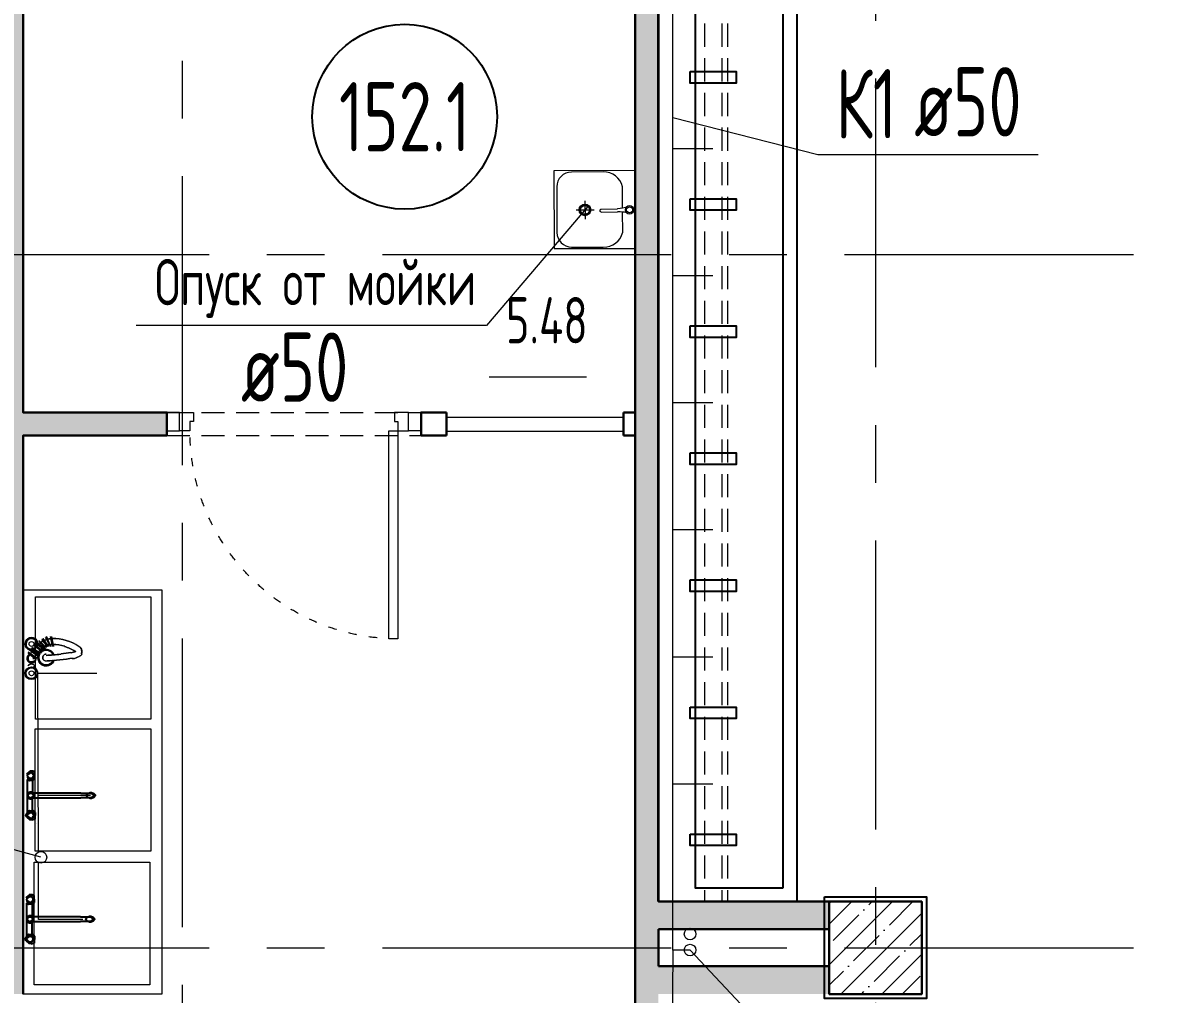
# Model space of a CAD drawing. Header units: millimetres. Extents: x -8689834 to 9419935, y -117443 to 166298.
# Drawn here: x -203923 to -198951, y 112401 to 116603 of the extents above; entities that cross this region are included whole.
import ezdxf
from ezdxf import colors
from ezdxf.entities.mleader import LeaderData, LeaderLine
from ezdxf.enums import TextEntityAlignment as Align
from ezdxf.math import Vec2, Vec3

# ---------------------------------------------------------------- set-up
doc = ezdxf.new("R2010")
doc.units = ezdxf.units.MM
doc.header["$MEASUREMENT"] = 0
for name, pattern in [('ACAD_ISO03W100', [30, 12, -18]), ('ADSK_Штриховая_ш2 п1', [3, 2, -1]), ('CENTER', [2, 1.25, -0.25, 0.25, -0.25])]:
    doc.linetypes.add(name, pattern=pattern)
doc.layers.get('0').update_dxf_attribs({"color": 250, "lineweight": 9})
for name, color, linetype, lineweight in [('АР_Двери', 175, 'Continuous', 18), ('АР_Колонны', 250, 'Continuous', 30), ('АР_Колонны Штрих', 250, 'Continuous', 5), ('АР_Маркер экспликации', 239, 'Continuous', 13), ('АР_Номер помещения', 1, 'Continuous', 25), ('АР_Оси', 195, 'Continuous', 9), ('АР_Отметки', 250, 'Continuous', 15), ('АР_Перегородки газоблок', 165, 'Continuous', 30), ('АР_Перегородки газоблок_Штрих', 165, 'Continuous', 5), ('АР_Помещения_площадь', 19, 'Continuous', 9), ('АР_тонкая линия', 250, 'Continuous', 0), ('ВК_канализация', 32, 'Continuous', 15), ('Оборудование пищеблок', 250, 'Continuous', 5), ('ТХ_пищеблок', 30, 'Continuous', 20)]:
    doc.layers.add(name, color=color, linetype=linetype, lineweight=lineweight)
doc.layers.add('АР_Кровля дорожки', color=245, linetype='Continuous')
doc.layers.add('ТХ_сантехника', color=253, linetype='Continuous')
doc.styles.add('ISOCPEUR', font='isocpeur.ttf', dxfattribs={"width": 0.7})
doc.styles.get("Standard").update_dxf_attribs({"font": 'isocpeur.ttf', "width": 0.7})

# ---------------------------------------------------------------- blocks, each defined once
blk = doc.blocks.new('*U270')
at = {"layer": 'АР_Номер помещения', "color": 7}
blk.add_circle((-3462.7, -1967.1), 400, dxfattribs=at)
at = {"layer": 'АР_Помещения_площадь', "color": 7}
blk.add_line((-2675.5, -3094.3), (-3097.8, -3094.3), dxfattribs=at)
at = {"color": 7, "style": 'ISOCPEUR', "width": 0.7, "flags": 1}
blk.add_attdef('КАТЕГОРИЯ', (-499.2, -2092.2), '', height=250, dxfattribs=at)
at = {"layer": 'АР_Номер помещения', "color": 7, "style": 'ISOCPEUR', "width": 0.7}
blk.add_attdef('НОМЕР_ПОМЕЩЕНИЯ', text='', height=300, dxfattribs=at).set_placement((-3462.7, -1967.1), align=Align.MIDDLE_CENTER)
at = {"layer": 'АР_Помещения_площадь', "color": 7, "lineweight": 30, "width": 0.7, "flags": 104}
blk.add_attdef('ИМЯ_ПОМЕЩЕНИЯ', text='', height=100, dxfattribs=at).set_placement((157.6, 1217.1), align=Align.MIDDLE_CENTER)
at = {"layer": 'АР_Помещения_площадь', "color": 7, "style": 'ISOCPEUR', "width": 0.7}
blk.add_attdef('ПЛОЩАДЬ_ПОМЕЩЕНИЯ', text='', height=200, dxfattribs=at).set_placement((-2670.6, -2847.8), align=Align.MIDDLE_RIGHT)
blk = doc.blocks.new('раковина столовая 2')
for points in [[(970111.9, -22806.1), (970111.9, -17235.9), (969511.9, -17235.9), (969511.9, -22806.1)], [(969571.9, -22746.1), (969571.9, -17314), (969951.9, -17314), (969951.9, -22746.1)], [(969974.7, -17564), (969774.7, -17564), (969774.7, -17614), (969974.7, -17614)], [(969974.7, -18114), (969774.7, -18114), (969774.7, -18164), (969974.7, -18164)], [(969974.7, -18664), (969774.7, -18664), (969774.7, -18714), (969974.7, -18714)], [(969974.7, -19214), (969774.7, -19214), (969774.7, -19264), (969974.7, -19264)], [(969974.7, -19764), (969774.7, -19764), (969774.7, -19814), (969974.7, -19814)], [(969974.7, -20314), (969774.7, -20314), (969774.7, -20364), (969974.7, -20364)], [(969974.7, -20864), (969774.7, -20864), (969774.7, -20914), (969974.7, -20914)], [(969974.7, -21414), (969774.7, -21414), (969774.7, -21464), (969974.7, -21464)], [(969974.7, -21964), (969774.7, -21964), (969774.7, -22014), (969974.7, -22014)], [(969974.7, -22514), (969774.7, -22514), (969774.7, -22564), (969974.7, -22564)]]:
    blk.add_lwpolyline(points, close=True)
blk = doc.blocks.new('*U395')
for points in [[(0, 0), (0, -80), (55, -80), (55, 0), (0, 0)], [(55, -80), (55, 0), (115, 0), (115, -40), (100, -40), (100, -80), (55, -80)], [(1045, -80), (1045, 0), (985, 0), (985, -40), (1000, -40), (1000, -80), (1045, -80)], [(1100, 0), (1100, -80), (1045, -80), (1045, 0), (1100, 0)]]:
    blk.add_lwpolyline(points)
blk.add_lwpolyline([(100, -80), (100, -980), (140, -980), (140, -80)], close=True)
at = {"linetype": 'ACAD_ISO03W100', "ltscale": 3}
blk.add_arc((100, -80), 900, 270, 0, dxfattribs=at)
blk = doc.blocks.new('A$C8adc73d5')
at = {"layer": 'Оборудование пищеблок', "color": 217, "true_color": 0x93278f}
for points in [[(1750, 0), (0, 0), (0, 600), (1750, 600)], [(570.1, 51.5), (40.1, 51.5), (40.1, 551.5), (570.1, 551.5)], [(1148.2, 46.9), (618.2, 46.9), (618.2, 546.9), (1148.2, 546.9)], [(1719.4, 46.3), (1189.4, 46.3), (1189.4, 546.3), (1719.4, 546.3)]]:
    blk.add_lwpolyline(points, close=True, dxfattribs=at)
blk = doc.blocks.new('_DotSmall')
at = {"color": 0, "linetype": 'ByBlock', "const_width": 0.5}
blk.add_lwpolyline([(-0.0625, 0, 1), (0.0625, 0, 1)], format="xyb", close=True, dxfattribs=at)
blk = doc.blocks.new('Подложка')
at = {"layer": 'АР_Колонны Штрих', "ltscale": 100}
h = blk.add_hatch(dxfattribs=at)
h.set_pattern_fill('ANSI35', scale=500)
h.set_pattern_definition([(45, (-1157486.01, 152672.16), (-88.388348, 88.388348), []), (45, (-1157397.63, 152672.16), (-88.388348, 88.388348), [156.25, -31.25, 0, -31.25])])
h.paths.add_polyline_path([(-200033.92, 112800.68), (-200433.92, 112800.68), (-200433.92, 112400.68), (-200033.92, 112400.68)])
at = {"layer": 'АР_Перегородки газоблок_Штрих', "ltscale": 100}
h = blk.add_hatch(dxfattribs=at)
h.set_pattern_fill('AR-CONC', scale=30)
h.set_pattern_definition([(50, (0, 0), (215.17805, -18.82564), [22.5, -247.5]), (355, (0, 0), (-41.6254, 225.65764), [18, -198]), (100.45144, (17.93, -1.57), (173.55265, 206.832), [19.12206, -210.34263]), (46.1842, (0, 60), (320.1724, -49.65578), [33.75, -371.25]), (96.63564, (26.68, 55.86), (280.3986, 292.2356), [28.6831, -315.51413]), (351.18416, (0, 60), (280.3986, 292.2356), [27, -297]), (21, (30, 45), (179.07212, -120.78567), [22.5, -247.5]), (326, (30, 45), (72.9946, 217.54501), [18, -198]), (71.45144, (44.92, 34.93), (252.06671, 96.75935), [19.12206, -210.34263]), (37.5, (0, 0), (3.647957, 99.868156), [0, -195.6, 0, -201, 0, -198.75]), (7.5, (0, 0), (78.92086, 118.323514), [0, -114.6, 0, -191.1, 0, -75.75]), (327.5, (-66.9, 0), (160.14673, -6.766462), [0, -75, 0, -234, 0, -310.5]), (317.5, (-96.9, 0), (174.95585, 30.031495), [0, -97.5, 0, -155.4, 0, -220.5])])
h.paths.add_polyline_path([(-201173.79, 118370.89), (-201173.6, 118400.65), (-200433.92, 118400.68), (-200433.92, 118520.68), (-201273.39, 118520.65), (-201273.39, 115964.62), (-201273.32, 115964.62), (-201273.39, 115627.62), (-201273.39, 115600.68), (-201173.79, 115600.68)])
h.paths.add_polyline_path([(-201173.79, 115600.68), (-201273.39, 115600.11), (-201273.39, 115007.17), (-201273.39, 112600.68), (-201173.39, 112600.68), (-201173.39, 112680.68), (-200433.92, 112680.68), (-200433.92, 112800.68), (-200573.79, 112800.68), (-200573.79, 112800.68), (-201173.79, 112800.68)])
h.paths.add_polyline_path([(-200433.92, 112520.65), (-201173.39, 112520.65), (-201173.39, 112600.68), (-201273.39, 112600.68), (-201273.39, 110702.54), (-201173.39, 110702.54), (-201173.39, 112400.65), (-200433.92, 112400.65), (-200433.92, 112400.65)])
h = blk.add_hatch(dxfattribs=at)
h.set_pattern_fill('AR-CONC', scale=30)
h.set_pattern_definition([(50, (0.09, 1576.72), (215.17805, -18.82564), [22.5, -247.5]), (355, (0.09, 1576.72), (-41.6254, 225.65764), [18, -198]), (100.45144, (18.02, 1575.15), (173.55265, 206.832), [19.12206, -210.34263]), (46.1842, (0.09, 1636.72), (320.1724, -49.65578), [33.75, -371.25]), (96.63564, (26.77, 1632.6), (280.3986, 292.2356), [28.6831, -315.51413]), (351.18416, (0.09, 1636.72), (280.3986, 292.2356), [27, -297]), (21, (30.1, 1621.72), (179.07212, -120.78567), [22.5, -247.5]), (326, (30.1, 1621.72), (72.9946, 217.54501), [18, -198]), (71.45144, (45.02, 1611.66), (252.06671, 96.75935), [19.12206, -210.34263]), (37.5, (0.09, 1576.72), (3.647957, 99.868156), [0, -195.6, 0, -201, 0, -198.75]), (7.5, (0.09, 1576.72), (78.92086, 118.323514), [0, -114.6, 0, -191.1, 0, -75.75]), (327.5, (-66.81, 1576.72), (160.14673, -6.766462), [0, -75, 0, -234, 0, -310.5]), (317.5, (-96.8, 1576.72), (174.95585, 30.031495), [0, -97.5, 0, -155.4, 0, -220.5])])
h.paths.add_polyline_path([(-201293.3, 117094.41), (-201947.84, 117094.33), (-201947.83, 116994.26), (-201293.3, 116994.37)])
h.paths.add_polyline_path([(-203077.84, 117094.3), (-204022.73, 117094.26), (-204022.73, 114793.78), (-205930.85, 114793.78), (-205930.85, 114693.78), (-204022.73, 114693.78), (-204022.73, 112500.39), (-206033.9, 112500.68), (-206033.92, 112400.68), (-203922.64, 112400.38), (-203922.73, 114817.84), (-203300.28, 114817.84), (-203300.28, 114917.85), (-203922.64, 114917.84), (-203922.64, 116994.26), (-203077.83, 116994.3)])
at = {"color": 7, "ltscale": 100}
blk.add_lwpolyline([(-200453.92, 112820.68), (-200013.92, 112820.68), (-200013.92, 112380.68), (-200453.92, 112380.68)], close=True, dxfattribs=at)
at = {"layer": 'АР_Колонны', "color": 7, "ltscale": 100}
blk.add_lwpolyline([(-200433.92, 112800.68), (-200033.92, 112800.68), (-200033.92, 112400.68), (-200433.92, 112400.68)], close=True, dxfattribs=at)
at = {"layer": 'АР_Оси', "color": 7, "linetype": 'CENTER', "ltscale": 1000}
for p, q in [((-203233.82, 135939.87), (-203233.82, 80207.53)), ((-200233.92, 134363.15), (-200233.92, 78630.8)), ((-224367.61, 115600.68), (-141189.21, 115600.68)), ((-224367.61, 112600.68), (-141189.21, 112600.68))]:
    blk.add_line(p, q, dxfattribs=at)
at = {"layer": 'АР_Перегородки газоблок', "color": 7, "lineweight": 13, "ltscale": 100}
for p, q in [((-202091.9, 114897.83, 0), (-201321.9, 114897.83, 0)), ((-201324.19, 114835.31, 0), (-202091.9, 114835.31, 0))]:
    blk.add_line(p, q, dxfattribs=at)
at = {"layer": 'АР_Перегородки газоблок', "color": 7, "ltscale": 100}
for points in [[(-201273.39, 115007.17), (-201273.39, 118520.65), (-200433.92, 118520.68)], [(-201173.6, 112800.68), (-201173.6, 118400.65)], [(-201273.39, 109734.71), (-201273.39, 115007.17)], [(-201173.39, 112800.68), (-200433.92, 112800.68)], [(-200433.92, 112680.68), (-201173.39, 112680.68)], [(-201173.39, 112680.68), (-201173.39, 112520.65)], [(-201173.39, 112520.65), (-200433.92, 112520.65)]]:
    blk.add_lwpolyline(points, dxfattribs=at)
at = {"layer": 'АР_Перегородки газоблок', "color": 7, "ltscale": 100, "elevation": 0}
for points in [[(-203922.73, 116994.26), (-203922.73, 114917.84), (-203300.28, 114917.84), (-203300.28, 114817.84)], [(-202090.8, 114917.85), (-202200.28, 114917.85), (-202200.28, 114817.84)], [(-202090.8, 114917.84), (-202090.8, 114817.84)], [(-201324.19, 114917.85), (-201273.39, 114917.85)], [(-201324.19, 114917.84), (-201324.19, 114817.84)], [(-203922.73, 112400.38), (-203922.73, 114817.84), (-203300.28, 114817.84)], [(-202200.28, 114817.85), (-202090.8, 114817.85)], [(-201324.19, 114817.85), (-201273.39, 114817.85)]]:
    blk.add_lwpolyline(points, dxfattribs=at)
at = {"layer": 'АР_тонкая линия', "color": 7, "linetype": 'ADSK_Штриховая_ш2 п1', "ltscale": 50}
for p, q in [((-203300.36, 114917.84, 0), (-202170.33, 114917.6, 0)), ((-203300.28, 114817.84, 0), (-202170.27, 114817.36, 0))]:
    blk.add_line(p, q, dxfattribs=at)
for points in [[(-200974.39, 118400.66), (-200974.22, 112800.68)], [(-200899.39, 118400.66), (-200899.22, 112800.68)], [(-200874.39, 118400.66), (-200874.22, 112800.68)]]:
    blk.add_lwpolyline(points, dxfattribs=at)
at = {"layer": 'ТХ_пищеблок', "color": 7}
for p, q in [((-201273.32, 115964.62), (-201625.32, 115964.04)), ((-201625.32, 115964.04), (-201624.73, 115627.04)), ((-201412.31, 115958.41), (-201549.31, 115958.17)), ((-201272.73, 115627.62), (-201273.32, 115964.62)), ((-201613.2, 115894.06), (-201612.85, 115697.06)), ((-201328.04, 115801.93), (-201328.2, 115894.52)), ((-201491.17, 115832.94), (-201490.96, 115754.63)), ((-201420.99, 115797.59), (-201351.61, 115799.1)), ((-201351.67, 115799.09), (-201351.61, 115799.1)), ((-201351.61, 115799.1), (-201350.62, 115799.23)), ((-201351.61, 115799.1), (-201350.62, 115799.23)), ((-201339.26, 115800.45), (-201350.61, 115799.23)), ((-201328.94, 115801.77), (-201339.26, 115800.45)), ((-201321.07, 115803.13), (-201329.02, 115801.76)), ((-201315.2, 115804.6), (-201321.07, 115803.13)), ((-201312.04, 115806.1), (-201315.35, 115804.56)), ((-201312.04, 115806.1), (-201315.35, 115804.56)), ((-201529.89, 115794.14), (-201451.58, 115794.36)), ((-201425.84, 115790.7), (-201425.8, 115791.56)), ((-201425.75, 115789.85), (-201425.84, 115790.7)), ((-201425.8, 115791.56), (-201425.63, 115792.39)), ((-201425.52, 115789.04), (-201425.75, 115789.85)), ((-201425.63, 115792.39), (-201425.33, 115793.17)), ((-201425.6, 115790.71), (-201425.54, 115791.82)), ((-201425.6, 115790.71), (-201425.54, 115791.82)), ((-201425.48, 115789.61), (-201425.6, 115790.71)), ((-201425.48, 115789.61), (-201425.6, 115790.71)), ((-201425.54, 115791.82), (-201425.32, 115792.9)), ((-201425.54, 115791.82), (-201425.32, 115792.9)), ((-201425.18, 115788.27), (-201425.52, 115789.04)), ((-201425.19, 115788.55), (-201425.48, 115789.61)), ((-201425.19, 115788.55), (-201425.48, 115789.61)), ((-201425.33, 115793.17), (-201425.01, 115793.72)), ((-201425.29, 115793.28), (-201424.89, 115794.32)), ((-201425.29, 115793.28), (-201424.89, 115794.32)), ((-201424.83, 115787.74), (-201425.18, 115788.27)), ((-201424.7, 115787.91), (-201425.16, 115788.93)), ((-201424.7, 115787.91), (-201425.16, 115788.93)), ((-201424.89, 115794.32), (-201424.35, 115795.26)), ((-201424.89, 115794.32), (-201424.35, 115795.26)), ((-201424.1, 115787.01), (-201424.7, 115787.91)), ((-201424.1, 115787.01), (-201424.7, 115787.91)), ((-201424.35, 115795.26), (-201423.67, 115796.07)), ((-201424.35, 115795.26), (-201423.67, 115796.07)), ((-201423.37, 115786.24), (-201424.1, 115787.01)), ((-201423.37, 115786.24), (-201424.1, 115787.01)), ((-201423.67, 115796.07), (-201422.84, 115796.77)), ((-201422.5, 115785.59), (-201423.37, 115786.24)), ((-201422.84, 115796.77), (-201421.95, 115797.27)), ((-201422.84, 115796.77), (-201421.95, 115797.27)), ((-201421.58, 115785.15), (-201422.5, 115785.6)), ((-201421.95, 115797.27), (-201420.99, 115797.59)), ((-201421.95, 115797.27), (-201420.99, 115797.59)), ((-201420.61, 115784.89), (-201421.58, 115785.15)), ((-201420.61, 115784.89), (-201421.58, 115785.15)), ((-201420.61, 115784.89), (-201350.22, 115786.3)), ((-201420.61, 115784.89), (-201350.22, 115786.3)), ((-201338.81, 115785.77), (-201350.22, 115786.3)), ((-201327.82, 115784.8), (-201338.81, 115785.77)), ((-201327.85, 115697.52), (-201328.01, 115784.81)), ((-201319.88, 115783.92), (-201327.9, 115784.8)), ((-201313.94, 115782.81), (-201319.88, 115783.92)), ((-201310.69, 115781.5), (-201314.08, 115782.83)), ((-201624.73, 115627.04), (-201272.73, 115627.62)), ((-201548.74, 115633.17), (-201411.74, 115633.41))]:
    blk.add_line(p, q, dxfattribs=at)
at = {"layer": 'ТХ_пищеблок', "color": 7, "linetype": 'ByBlock', "lineweight": -2, "ltscale": 100}
for p, q in [((-203906.86, 113353.92), (-203893.84, 113364.89)), ((-203906.86, 113353.92), (-203893.84, 113364.89)), ((-203904.87, 113349.91), (-203880.84, 113365.87)), ((-203904.87, 113349.91), (-203880.84, 113365.87)), ((-203880.84, 113365.87), (-203893.84, 113364.89)), ((-203871.84, 113362.85), (-203880.84, 113365.87)), ((-203871.84, 113362.85), (-203880.84, 113365.87)), ((-203870.9, 113332.85), (-203871.84, 113362.85)), ((-203870.9, 113332.85), (-203871.84, 113362.85)), ((-203903.91, 113328.91), (-203894.91, 113324.89)), ((-203903.91, 113328.91), (-203894.91, 113324.89)), ((-203903.78, 113190.77), (-203903.91, 113328.91)), ((-203903.89, 113338.91), (-203894.91, 113328.89)), ((-203903.89, 113338.91), (-203894.91, 113328.89)), ((-203883.91, 113327.87), (-203903.88, 113341.91)), ((-203903.88, 113341.91), (-203901.9, 113330.91)), ((-203883.91, 113327.87), (-203903.88, 113341.91)), ((-203903.88, 113341.91), (-203901.9, 113330.91)), ((-203894.85, 113360.89), (-203903.87, 113350.91)), ((-203894.85, 113360.89), (-203903.87, 113350.91)), ((-203901.9, 113330.91), (-203892.91, 113325.89)), ((-203901.9, 113330.91), (-203892.91, 113325.89)), ((-203894.91, 113328.89), (-203884.91, 113328.87)), ((-203894.91, 113328.89), (-203884.91, 113328.87)), ((-203894.91, 113324.89), (-203883.91, 113325.87)), ((-203894.91, 113324.89), (-203883.91, 113325.87)), ((-203894.85, 113360.89), (-203884.85, 113360.87)), ((-203894.85, 113360.89), (-203884.85, 113360.87)), ((-203892.91, 113325.89), (-203883.91, 113327.87)), ((-203892.91, 113325.89), (-203883.91, 113327.87)), ((-203884.91, 113328.87), (-203874.89, 113338.86)), ((-203884.91, 113328.87), (-203874.89, 113338.86)), ((-203874.87, 113350.86), (-203884.85, 113360.87)), ((-203874.87, 113350.86), (-203884.85, 113360.87)), ((-203883.91, 113327.87), (-203880.91, 113324.87)), ((-203883.91, 113327.87), (-203880.91, 113324.87)), ((-203880.91, 113324.87), (-203883.91, 113325.87)), ((-203880.91, 113324.87), (-203883.91, 113325.87)), ((-203881.24, 113324.98), (-203881.19, 113269.86)), ((-203880.91, 113324.87), (-203870.9, 113332.85)), ((-203880.91, 113324.87), (-203870.9, 113332.85)), ((-203874.89, 113338.86), (-203874.87, 113350.86)), ((-203874.89, 113338.86), (-203874.87, 113350.86)), ((-203903.02, 113264.91), (-203903.04, 113254.91)), ((-203903.02, 113264.91), (-203903.04, 113254.91)), ((-203893.02, 113269.89), (-203903.03, 113262.91)), ((-203893.02, 113269.89), (-203903.03, 113262.91)), ((-203896.01, 113271.9), (-203903.02, 113264.91)), ((-203896.01, 113271.9), (-203903.02, 113264.91)), ((-203902.02, 113265.91), (-203902.05, 113253.91)), ((-203902.02, 113265.91), (-203902.05, 113253.91)), ((-203895.01, 113274.89), (-203902.02, 113265.91)), ((-203895.01, 113274.89), (-203902.02, 113265.91)), ((-203885.01, 113271.87), (-203896.01, 113271.9)), ((-203885.01, 113271.87), (-203896.01, 113271.9)), ((-203885.01, 113274.87), (-203895.01, 113274.89)), ((-203885.01, 113274.87), (-203895.01, 113274.89)), ((-203893.07, 113269.94), (-203887.24, 113269.95)), ((-203887.24, 113269.95), (-203878.04, 113262.93)), ((-203878.02, 113265.86), (-203885.01, 113274.87)), ((-203878.02, 113265.86), (-203885.01, 113274.87)), ((-203878.02, 113264.86), (-203885.01, 113271.87)), ((-203878.02, 113264.86), (-203885.01, 113271.87)), ((-203672.15, 113270.04), (-203881.12, 113269.86)), ((-203878.05, 113253.86), (-203878.02, 113265.86)), ((-203878.05, 113253.86), (-203878.02, 113265.86)), ((-203672.15, 113270.04), (-203628.15, 113270.08)), ((-203648.14, 113262.06), (-203642.15, 113269.07)), ((-203642.15, 113269.07), (-203632.15, 113273.08)), ((-203632.15, 113273.08), (-203626.15, 113273.08)), ((-203628.15, 113270.08), (-203616.14, 113263.09)), ((-203626.15, 113273.08), (-203616.15, 113269.09)), ((-203616.15, 113269.09), (-203610.14, 113262.1)), ((-203616.14, 113263.09), (-203616.14, 113257.09)), ((-203903.04, 113256.91), (-203893.05, 113249.89)), ((-203903.04, 113256.91), (-203893.05, 113249.89)), ((-203903.04, 113254.91), (-203896.06, 113247.9)), ((-203903.04, 113254.91), (-203896.06, 113247.9)), ((-203902.05, 113253.91), (-203895.06, 113244.89)), ((-203902.05, 113253.91), (-203895.06, 113244.89)), ((-203896.06, 113247.9), (-203885.06, 113247.88)), ((-203896.06, 113247.9), (-203885.06, 113247.88)), ((-203895.06, 113244.89), (-203885.06, 113244.88)), ((-203895.06, 113244.89), (-203885.06, 113244.88)), ((-203893.05, 113249.89), (-203887.22, 113249.9)), ((-203887.22, 113249.9), (-203878.04, 113256.93)), ((-203885.06, 113247.88), (-203878.04, 113254.86)), ((-203885.06, 113247.88), (-203878.04, 113254.86)), ((-203885.06, 113244.88), (-203878.05, 113253.86)), ((-203885.06, 113244.88), (-203878.05, 113253.86)), ((-203881.17, 113249.86), (-203672.13, 113250.04)), ((-203881.12, 113194.74), (-203881.17, 113249.86)), ((-203628.13, 113250.08), (-203672.13, 113250.04)), ((-203648.14, 113258.06), (-203648.14, 113262.06)), ((-203642.13, 113251.07), (-203648.14, 113258.06)), ((-203632.13, 113247.08), (-203642.13, 113251.07)), ((-203626.13, 113247.08), (-203632.13, 113247.08)), ((-203616.14, 113257.09), (-203628.13, 113250.08)), ((-203616.13, 113251.09), (-203626.13, 113247.08)), ((-203610.14, 113258.1), (-203616.13, 113251.09)), ((-203610.14, 113262.1), (-203610.14, 113258.1)), ((-203910.71, 113170.74), (-203907.74, 113179.75)), ((-203910.71, 113170.74), (-203907.74, 113179.75)), ((-203906.69, 113165.76), (-203910.71, 113170.74)), ((-203906.69, 113165.76), (-203910.71, 113170.74)), ((-203903.78, 113190.77), (-203907.74, 113179.75)), ((-203903.78, 113190.77), (-203907.74, 113179.75)), ((-203906.69, 113165.76), (-203903.7, 113167.77)), ((-203906.69, 113165.76), (-203903.7, 113167.77)), ((-203906.69, 113165.76), (-203893.65, 113154.8)), ((-203906.69, 113165.76), (-203893.65, 113154.8)), ((-203905.73, 113176.76), (-203903.74, 113177.77)), ((-203905.73, 113176.76), (-203903.74, 113177.77)), ((-203905.73, 113176.76), (-203904.71, 113169.77)), ((-203905.73, 113176.76), (-203904.71, 113169.77)), ((-203904.71, 113169.77), (-203880.65, 113153.85)), ((-203903.7, 113167.77), (-203904.71, 113169.77)), ((-203904.71, 113169.77), (-203880.65, 113153.85)), ((-203903.7, 113167.77), (-203904.71, 113169.77)), ((-203903.78, 113190.77), (-203894.8, 113194.8)), ((-203903.78, 113190.77), (-203894.8, 113194.8)), ((-203903.75, 113180.77), (-203894.78, 113190.8)), ((-203903.75, 113180.77), (-203894.78, 113190.8)), ((-203903.71, 113168.77), (-203903.75, 113180.77)), ((-203903.71, 113168.77), (-203903.75, 113180.77)), ((-203883.79, 113191.84), (-203903.74, 113177.77)), ((-203883.79, 113191.84), (-203903.74, 113177.77)), ((-203903.74, 113177.77), (-203901.78, 113188.78)), ((-203903.74, 113177.77), (-203901.78, 113188.78)), ((-203894.67, 113158.8), (-203903.71, 113168.77)), ((-203894.67, 113158.8), (-203903.71, 113168.77)), ((-203901.78, 113188.78), (-203892.8, 113193.81)), ((-203901.78, 113188.78), (-203892.8, 113193.81)), ((-203894.8, 113194.8), (-203883.8, 113193.84)), ((-203894.8, 113194.8), (-203883.8, 113193.84)), ((-203894.78, 113190.8), (-203884.78, 113190.84)), ((-203894.78, 113190.8), (-203884.78, 113190.84)), ((-203892.8, 113193.81), (-203883.79, 113191.84)), ((-203892.8, 113193.81), (-203883.79, 113191.84)), ((-203884.78, 113190.84), (-203874.75, 113180.87)), ((-203884.78, 113190.84), (-203874.75, 113180.87)), ((-203874.71, 113168.87), (-203884.67, 113158.84)), ((-203874.71, 113168.87), (-203884.67, 113158.84)), ((-203880.8, 113194.85), (-203883.8, 113193.84)), ((-203880.8, 113194.85), (-203883.8, 113193.84)), ((-203883.79, 113191.84), (-203880.8, 113194.85)), ((-203883.79, 113191.84), (-203880.8, 113194.85)), ((-203880.8, 113194.85), (-203870.77, 113186.89)), ((-203880.8, 113194.85), (-203870.77, 113186.89)), ((-203874.75, 113180.87), (-203874.71, 113168.87)), ((-203874.75, 113180.87), (-203874.71, 113168.87)), ((-203870.77, 113186.89), (-203871.66, 113156.88)), ((-203870.77, 113186.89), (-203871.66, 113156.88)), ((-203894.67, 113158.8), (-203884.67, 113158.84)), ((-203894.67, 113158.8), (-203884.67, 113158.84)), ((-203880.65, 113153.85), (-203893.65, 113154.8)), ((-203871.66, 113156.88), (-203880.65, 113153.85)), ((-203871.66, 113156.88), (-203880.65, 113153.85)), ((-203909.42, 112818.44), (-203896.4, 112829.41)), ((-203909.42, 112818.44), (-203896.4, 112829.41)), ((-203907.43, 112814.44), (-203883.4, 112830.39)), ((-203907.43, 112814.44), (-203883.4, 112830.39)), ((-203897.41, 112825.42), (-203906.42, 112815.43)), ((-203897.41, 112825.42), (-203906.42, 112815.43)), ((-203897.41, 112825.42), (-203887.41, 112825.4)), ((-203897.41, 112825.42), (-203887.41, 112825.4)), ((-203883.4, 112830.39), (-203896.4, 112829.41)), ((-203877.42, 112815.38), (-203887.41, 112825.4)), ((-203877.42, 112815.38), (-203887.41, 112825.4)), ((-203874.4, 112827.37), (-203883.4, 112830.39)), ((-203874.4, 112827.37), (-203883.4, 112830.39)), ((-203873.46, 112797.37), (-203874.4, 112827.37)), ((-203873.46, 112797.37), (-203874.4, 112827.37)), ((-203906.47, 112793.43), (-203897.47, 112789.42)), ((-203906.47, 112793.43), (-203897.47, 112789.42)), ((-203906.34, 112655.29), (-203906.47, 112793.43)), ((-203906.45, 112803.43), (-203897.47, 112793.42)), ((-203906.45, 112803.43), (-203897.47, 112793.42)), ((-203886.47, 112792.4), (-203906.44, 112806.43)), ((-203906.44, 112806.43), (-203904.46, 112795.43)), ((-203886.47, 112792.4), (-203906.44, 112806.43)), ((-203906.44, 112806.43), (-203904.46, 112795.43)), ((-203904.46, 112795.43), (-203895.47, 112790.41)), ((-203904.46, 112795.43), (-203895.47, 112790.41)), ((-203897.47, 112793.42), (-203887.47, 112793.4)), ((-203897.47, 112793.42), (-203887.47, 112793.4)), ((-203897.47, 112789.42), (-203886.47, 112790.4)), ((-203897.47, 112789.42), (-203886.47, 112790.4)), ((-203895.47, 112790.41), (-203886.47, 112792.4)), ((-203895.47, 112790.41), (-203886.47, 112792.4)), ((-203887.47, 112793.4), (-203877.45, 112803.38)), ((-203887.47, 112793.4), (-203877.45, 112803.38)), ((-203886.47, 112792.4), (-203883.47, 112789.39)), ((-203886.47, 112792.4), (-203883.47, 112789.39)), ((-203883.47, 112789.39), (-203886.47, 112790.4)), ((-203883.47, 112789.39), (-203886.47, 112790.4)), ((-203883.8, 112789.5), (-203883.75, 112734.38)), ((-203883.47, 112789.39), (-203873.46, 112797.37)), ((-203883.47, 112789.39), (-203873.46, 112797.37)), ((-203877.45, 112803.38), (-203877.42, 112815.38)), ((-203877.45, 112803.38), (-203877.42, 112815.38)), ((-203905.58, 112729.43), (-203905.6, 112719.43)), ((-203905.58, 112729.43), (-203905.6, 112719.43)), ((-203905.6, 112721.43), (-203895.61, 112714.41)), ((-203905.6, 112721.43), (-203895.61, 112714.41)), ((-203905.6, 112719.43), (-203898.62, 112712.42)), ((-203905.6, 112719.43), (-203898.62, 112712.42)), ((-203895.57, 112734.41), (-203905.59, 112727.43)), ((-203895.57, 112734.41), (-203905.59, 112727.43)), ((-203898.57, 112736.42), (-203905.58, 112729.43)), ((-203898.57, 112736.42), (-203905.58, 112729.43)), ((-203904.58, 112730.43), (-203904.6, 112718.43)), ((-203904.58, 112730.43), (-203904.6, 112718.43)), ((-203904.6, 112718.43), (-203897.62, 112709.42)), ((-203904.6, 112718.43), (-203897.62, 112709.42)), ((-203897.57, 112739.42), (-203904.58, 112730.43)), ((-203897.57, 112739.42), (-203904.58, 112730.43)), ((-203887.57, 112736.4), (-203898.57, 112736.42)), ((-203887.57, 112736.4), (-203898.57, 112736.42)), ((-203887.57, 112739.4), (-203897.57, 112739.42)), ((-203887.57, 112739.4), (-203897.57, 112739.42)), ((-203895.63, 112734.47), (-203889.8, 112734.47)), ((-203889.8, 112734.47), (-203880.6, 112727.45)), ((-203889.78, 112714.42), (-203880.6, 112721.45)), ((-203887.62, 112712.4), (-203880.6, 112719.39)), ((-203887.62, 112712.4), (-203880.6, 112719.39)), ((-203887.62, 112709.4), (-203880.6, 112718.39)), ((-203887.62, 112709.4), (-203880.6, 112718.39)), ((-203880.58, 112730.39), (-203887.57, 112739.4)), ((-203880.58, 112730.39), (-203887.57, 112739.4)), ((-203880.58, 112729.39), (-203887.57, 112736.4)), ((-203880.58, 112729.39), (-203887.57, 112736.4)), ((-203674.71, 112734.57), (-203883.68, 112734.38)), ((-203880.6, 112718.39), (-203880.58, 112730.39)), ((-203880.6, 112718.39), (-203880.58, 112730.39)), ((-203674.71, 112734.57), (-203630.71, 112734.6)), ((-203650.7, 112726.59), (-203644.71, 112733.59)), ((-203650.7, 112722.59), (-203650.7, 112726.59)), ((-203644.69, 112715.59), (-203650.7, 112722.59)), ((-203644.71, 112733.59), (-203634.71, 112737.6)), ((-203634.71, 112737.6), (-203628.71, 112737.61)), ((-203630.71, 112734.6), (-203618.7, 112727.62)), ((-203618.7, 112721.62), (-203630.69, 112714.6)), ((-203628.71, 112737.61), (-203618.71, 112733.62)), ((-203618.71, 112733.62), (-203612.7, 112726.62)), ((-203618.7, 112727.62), (-203618.7, 112721.62)), ((-203612.7, 112722.62), (-203618.69, 112715.62)), ((-203612.7, 112726.62), (-203612.7, 112722.62)), ((-203898.62, 112712.42), (-203887.62, 112712.4)), ((-203898.62, 112712.42), (-203887.62, 112712.4)), ((-203897.62, 112709.42), (-203887.62, 112709.4)), ((-203897.62, 112709.42), (-203887.62, 112709.4)), ((-203895.61, 112714.41), (-203889.78, 112714.42)), ((-203883.73, 112714.38), (-203674.69, 112714.57)), ((-203883.68, 112659.27), (-203883.73, 112714.38)), ((-203630.69, 112714.6), (-203674.69, 112714.57)), ((-203634.69, 112711.6), (-203644.69, 112715.59)), ((-203628.69, 112711.61), (-203634.69, 112711.6)), ((-203618.69, 112715.62), (-203628.69, 112711.61)), ((-203913.27, 112635.27), (-203910.3, 112644.28)), ((-203913.27, 112635.27), (-203910.3, 112644.28)), ((-203909.25, 112630.28), (-203913.27, 112635.27)), ((-203909.25, 112630.28), (-203913.27, 112635.27)), ((-203906.34, 112655.29), (-203910.3, 112644.28)), ((-203906.34, 112655.29), (-203910.3, 112644.28)), ((-203909.25, 112630.28), (-203906.26, 112632.29)), ((-203909.25, 112630.28), (-203906.26, 112632.29)), ((-203909.25, 112630.28), (-203896.21, 112619.33)), ((-203909.25, 112630.28), (-203896.21, 112619.33)), ((-203908.29, 112641.28), (-203906.3, 112642.29)), ((-203908.29, 112641.28), (-203906.3, 112642.29)), ((-203908.29, 112641.28), (-203907.27, 112634.29)), ((-203908.29, 112641.28), (-203907.27, 112634.29)), ((-203907.27, 112634.29), (-203883.21, 112618.37)), ((-203906.26, 112632.29), (-203907.27, 112634.29)), ((-203907.27, 112634.29), (-203883.21, 112618.37)), ((-203906.26, 112632.29), (-203907.27, 112634.29)), ((-203906.34, 112655.29), (-203897.36, 112659.32)), ((-203906.34, 112655.29), (-203897.36, 112659.32)), ((-203906.31, 112645.29), (-203897.34, 112655.32)), ((-203906.31, 112645.29), (-203897.34, 112655.32)), ((-203906.26, 112633.29), (-203906.31, 112645.29)), ((-203906.26, 112633.29), (-203906.31, 112645.29)), ((-203886.35, 112656.36), (-203906.3, 112642.29)), ((-203886.35, 112656.36), (-203906.3, 112642.29)), ((-203906.3, 112642.29), (-203904.34, 112653.3)), ((-203906.3, 112642.29), (-203904.34, 112653.3)), ((-203897.23, 112623.32), (-203906.26, 112633.29)), ((-203897.23, 112623.32), (-203906.26, 112633.29)), ((-203904.34, 112653.3), (-203895.35, 112658.33)), ((-203904.34, 112653.3), (-203895.35, 112658.33)), ((-203897.36, 112659.32), (-203886.35, 112658.36)), ((-203897.36, 112659.32), (-203886.35, 112658.36)), ((-203897.34, 112655.32), (-203887.34, 112655.36)), ((-203897.34, 112655.32), (-203887.34, 112655.36)), ((-203897.23, 112623.32), (-203887.23, 112623.36)), ((-203897.23, 112623.32), (-203887.23, 112623.36)), ((-203883.21, 112618.37), (-203896.21, 112619.33)), ((-203895.35, 112658.33), (-203886.35, 112656.36)), ((-203895.35, 112658.33), (-203886.35, 112656.36)), ((-203887.34, 112655.36), (-203877.31, 112645.4)), ((-203887.34, 112655.36), (-203877.31, 112645.4)), ((-203877.26, 112633.4), (-203887.23, 112623.36)), ((-203877.26, 112633.4), (-203887.23, 112623.36)), ((-203883.36, 112659.37), (-203886.35, 112658.36)), ((-203886.35, 112656.36), (-203883.36, 112659.37)), ((-203883.36, 112659.37), (-203886.35, 112658.36)), ((-203886.35, 112656.36), (-203883.36, 112659.37)), ((-203883.36, 112659.37), (-203873.33, 112651.41)), ((-203883.36, 112659.37), (-203873.33, 112651.41)), ((-203874.22, 112621.41), (-203883.21, 112618.37)), ((-203874.22, 112621.41), (-203883.21, 112618.37)), ((-203877.31, 112645.4), (-203877.26, 112633.4)), ((-203877.31, 112645.4), (-203877.26, 112633.4)), ((-203873.33, 112651.41), (-203874.22, 112621.41)), ((-203873.33, 112651.41), (-203874.22, 112621.41))]:
    blk.add_line(p, q, dxfattribs=at)
at = {"layer": 'ТХ_пищеблок', "color": 7, "lineweight": 0}
for points in [[(-203858.72, 113914.68, 3.3495143), (-203876.29, 113890.17, -3.3495143)], [(-203863.07, 113918.39, 2.5734002), (-203881.61, 113893.01, -2.5734002)], [(-203866.41, 113903.58, 0.1211221), (-203862.98, 113914.15, -0.1211221)], [(-203857.13, 113909.76, 0.0200707), (-203864.2, 113902.6, -0.0200707)], [(-203846.16, 113918.88, 0.0210487), (-203854.33, 113912.29, -0.0210487)], [(-203834.66, 113929.06, 0.0304455), (-203844.1, 113923.46, -0.0304455)], [(-203817.99, 113935.63, 0.0388219), (-203831.17, 113930.76, -0.0388219)], [(-203798.61, 113938.93, 0.0437078), (-203814.29, 113936.6, -0.0437078)], [(-203742.15, 113906.16, 0.0734966), (-203792.92, 113913.71, -0.0734966)], [(-203892.96, 113870.16, 1.8791485), (-203867.17, 113851.94, -1.8791485)], [(-203895, 113869.25, 1.6395732), (-203867.33, 113849.71, -1.6395732)], [(-203878.04, 113892.12, 0.0068783), (-203883.77, 113884.43, -0.0068783)], [(-203876.98, 113894.46, 0.1115713), (-203868.7, 113900.49, -0.1115713)], [(-203869.73, 113902.55, 0.0068665), (-203875.7, 113895.13, -0.0068665)], [(-203858.19, 113862.56, 0.9218437), (-203788.71, 113844.95, -0.9218437)], [(-203853.13, 113875.8, 0.0714966), (-203857.32, 113866.44, -0.0714966)], [(-203849.61, 113873.46, 1.1087074), (-203792.95, 113845.58, -1.1087074)], [(-203843.4, 113886.02, 0.0712357), (-203850.84, 113879.03, -0.0712357)], [(-203840.42, 113882.93, 0.0758007), (-203847.46, 113876.48, -0.0758007)], [(-203790.54, 113872.63, 0.4231027), (-203839.71, 113888.28, -0.4231027)], [(-203822.73, 113871.4, 1.0000493), (-203822.73, 113841.78, -1.0000493)], [(-203794.67, 113871.42, 0.4137794), (-203837.52, 113884.67, -0.4137794)], [(-203822.73, 113866.19, 0.0085311), (-203759.12, 113871.04, -0.0085311)], [(-203757.46, 113873.41, 0.021688), (-203715.77, 113879.06, -0.021688)], [(-203697.59, 113883.71, 0.0865616), (-203743.17, 113904.65, -0.0865616)], [(-203714.88, 113877.25, 0.0486418), (-203693.88, 113883.01, -0.0486418)], [(-203708.1, 113851.76, 0.0767929), (-203679.39, 113861.54, -0.0767929)], [(-203678.06, 113862.25, 0.1284458), (-203668.07, 113871.91, -0.1284458)], [(-203670.78, 113872.57, 0.2632025), (-203670.74, 113891.32, -0.2632025)], [(-203870.91, 113821.4, 0.5029621), (-203901.47, 113821.4, -0.5029621)], [(-203820.21, 113842.65, 0.0301525), (-203705.81, 113854.46, -0.0301525)]]:
    blk.add_lwpolyline(points, format="xyb", close=True, dxfattribs=at)
for points in [[(-203841.77, 113888.33), (-203875.62, 113913.71)], [(-203875.62, 113909.48), (-203841.77, 113884.09)], [(-203867.16, 113917.94), (-203833.31, 113892.56)], [(-203829.08, 113896.79), (-203862.92, 113922.17)], [(-203820.61, 113901.02), (-203854.46, 113930.64)], [(-203854.46, 113926.41), (-203824.84, 113896.79)], [(-203841.77, 113934.87), (-203816.38, 113905.25)], [(-203812.15, 113905.25), (-203837.54, 113939.1)], [(-203820.61, 113909.48), (-203824.84, 113909.48), (-203829.08, 113905.25), (-203833.31, 113901.02), (-203837.54, 113901.02), (-203833.31, 113901.02), (-203829.08, 113905.25), (-203824.84, 113909.48)], [(-203803.69, 113905.25), (-203820.61, 113947.56), (-203803.69, 113905.25), (-203824.84, 113943.33)], [(-203807.92, 113913.71), (-203812.15, 113913.71), (-203816.38, 113909.48), (-203812.15, 113913.71)], [(-203803.69, 113947.56), (-203795.23, 113905.25)], [(-203799.46, 113913.71), (-203803.69, 113913.71)], [(-203790.99, 113905.25), (-203799.46, 113947.56)], [(-203862.92, 113854.48), (-203901.01, 113879.86)], [(-203901.01, 113875.63), (-203867.16, 113850.24)], [(-203854.46, 113867.17), (-203892.54, 113892.56)], [(-203892.54, 113888.33), (-203858.69, 113862.94)], [(-203850.23, 113875.63), (-203884.08, 113901.02)], [(-203884.08, 113896.79), (-203850.23, 113871.4)], [(-203871.39, 113858.71), (-203879.85, 113850.24), (-203871.39, 113858.71), (-203867.16, 113867.17)], [(-203858.69, 113879.86), (-203862.92, 113871.4)], [(-203850.23, 113888.33), (-203854.46, 113884.09), (-203854.46, 113879.86), (-203854.46, 113884.09)], [(-203841.77, 113896.79), (-203841.77, 113892.56), (-203846, 113892.56), (-203841.77, 113892.56)], [(-203875.62, 113820.63), (-203867.16, 113807.93)]]:
    blk.add_lwpolyline(points, close=True, dxfattribs=at)
for points in [[(-203875.62, 113909.48), (-203875.62, 113909.48)], [(-203875.62, 113909.48), (-203875.62, 113909.48)], [(-203867.16, 113922.17), (-203867.16, 113922.17)], [(-203867.16, 113922.17), (-203867.16, 113922.17)], [(-203854.46, 113930.64), (-203854.46, 113930.64)], [(-203854.46, 113930.64), (-203854.46, 113930.64)], [(-203841.77, 113939.1), (-203841.77, 113939.1)], [(-203841.77, 113939.1), (-203841.77, 113939.1)], [(-203820.61, 113943.33), (-203820.61, 113943.33)], [(-203820.61, 113943.33), (-203820.61, 113943.33)], [(-203799.46, 113947.56), (-203799.46, 113947.56)], [(-203799.46, 113947.56), (-203799.46, 113947.56)], [(-203884.08, 113901.02), (-203884.08, 113901.02)], [(-203884.08, 113901.02), (-203884.08, 113901.02)], [(-203858.69, 113862.94), (-203858.69, 113862.94)], [(-203858.69, 113862.94), (-203858.69, 113862.94)], [(-203850.23, 113875.63), (-203850.23, 113875.63)], [(-203850.23, 113875.63), (-203850.23, 113875.63)], [(-203841.77, 113884.09), (-203841.77, 113884.09)], [(-203841.77, 113884.09), (-203841.77, 113884.09)], [(-203833.31, 113892.56), (-203833.31, 113892.56)], [(-203833.31, 113892.56), (-203833.31, 113892.56)], [(-203824.84, 113901.02), (-203824.84, 113901.02)], [(-203824.84, 113901.02), (-203824.84, 113901.02)], [(-203812.15, 113905.25), (-203812.15, 113905.25)], [(-203812.15, 113905.25), (-203812.15, 113905.25)], [(-203803.69, 113905.25), (-203803.69, 113905.25)], [(-203803.69, 113905.25), (-203803.69, 113905.25)], [(-203795.23, 113905.25), (-203795.23, 113905.25)], [(-203795.23, 113905.25), (-203795.23, 113905.25)], [(-203867.16, 113854.48), (-203867.16, 113854.48)], [(-203867.16, 113854.48), (-203867.16, 113854.48)], [(-203864.84, 113140.52), (-203864.84, 113140.52)], [(-203867.4, 112605.04), (-203867.4, 112605.04)]]:
    blk.add_lwpolyline(points, dxfattribs=at)
for points in [[(-203679.69, 113905.33, -0.0984024), (-203669.38, 113893.51, 0.0984024), (-203680.78, 113904.78, 0.1538852), (-203796.65, 113939.07, -0.1538852), (-203679.69, 113905.33)], [(-203898.92, 113861.74, -0.0163587), (-203885.97, 113881.36, 0.0163587), (-203898.64, 113860.39, 1.0001093), (-203873.76, 113844.33, -1.0001093), (-203898.92, 113861.74)]]:
    blk.add_lwpolyline(points, format="xyb", dxfattribs=at)
at = {"layer": 'ТХ_пищеблок', "color": 7}
for radius in [18.25, 13]:
    blk.add_circle((-201298.02, 115794.58), radius, dxfattribs=at)
at = {"layer": 'ТХ_пищеблок', "color": 7, "lineweight": 0}
for centre, radius in [((-203886.19, 113915.83), 10.58), ((-203886.19, 113915.83), 10.58), ((-203886.2, 113788.89), 27.5), ((-203886.2, 113788.89), 27.5), ((-203886.2, 113788.89), 23.27), ((-203886.2, 113788.89), 23.27), ((-203886.19, 113788.9), 10.58), ((-203886.19, 113788.9), 10.58)]:
    blk.add_circle(centre, radius, dxfattribs=at)
at = {"layer": 'ТХ_пищеблок', "color": 7, "linetype": 'ByBlock', "lineweight": -2, "ltscale": 100}
for centre in [(-203890.37, 113345.89), (-203890.37, 113345.89), (-203890.22, 113173.82), (-203890.22, 113173.82), (-203892.93, 112810.41), (-203892.93, 112810.41), (-203892.78, 112638.34), (-203892.78, 112638.34)]:
    blk.add_circle(centre, 13, dxfattribs=at)
at = {"layer": 'ТХ_пищеблок', "color": 7}
for centre, radius, start, end in [((-201549.2, 115894.17), 64, 90.10087, 180.10087), ((-201409.58, 115874.69), 83.77, 13.69807, 91.86536), ((-201548.85, 115697.17), 64, 180.10087, 270.10087), ((-201409.24, 115717.08), 83.71, 268.29138, 346.48787)]:
    blk.add_arc(centre, radius, start, end, dxfattribs=at)
for major_axis in [(16.42, 16.48), (13.44, 13.49)]:
    blk.add_ellipse((-201491.07, 115794.25), major_axis=major_axis, ratio=1, start_param=4.712389, end_param=10.9955743, dxfattribs=at)
at = {"layer": 'АР_Двери', "color": 7, "xscale": -1}
blk.add_blockref('*U395', (-202200.28, 114917.85, 0), dxfattribs=at)
blk.add_blockref('*U395', (-202200.28, 114917.85, 0), dxfattribs=at)
at = {"layer": 'АР_Маркер экспликации', "color": 7}
ref = blk.add_blockref('*U270', (-198808.53, 118164.55), dxfattribs=at)
ref.add_attrib('НОМЕР_ПОМЕЩЕНИЯ', '152.1', dxfattribs={"layer": 'АР_Номер помещения', "color": 7, "height": 300, "style": 'ISOCPEUR', "width": 0.7}).set_placement((-202271.28, 116197.46), align=Align.MIDDLE_CENTER)
ref.add_attrib('ПЛОЩАДЬ_ПОМЕЩЕНИЯ', '5.48', dxfattribs={"layer": 'АР_Помещения_площадь', "color": 7, "height": 200, "style": 'ISOCPEUR', "width": 0.7}).set_placement((-201479.11, 115316.75), align=Align.MIDDLE_RIGHT)
at = {"layer": 'Оборудование пищеблок', "color": 7, "rotation": 90}
blk.add_blockref('A$C8adc73d5', (-203322.73, 112400.68), dxfattribs=at)
at = {"layer": 'ТХ_сантехника', "color": 7, "xscale": -1}
blk.add_blockref('раковина столовая 2', (768938.15, 135606.77), dxfattribs=at)
at = {"layer": 'АР_Отметки', "color": 7}
ml = blk.add_multileader_mtext('Standard', dxfattribs=at)
ml.set_content('-0,180', color=7, style='ISOCPEUR')
ml.set_leader_properties(color=256, linetype='Continuous', lineweight=-1)
ml.set_arrow_properties(name='DOTSMALL')
ml.build(insert=Vec2(0, 0))
ml.multileader.update_dxf_attribs({"has_text_frame": 1, "text_left_attachment_type": 4, "text_right_attachment_type": 4, "dogleg_length": 100, "arrow_head_size": 180})
ctx = ml.context
ctx.base_point, ctx.char_height, ctx.arrow_head_size, ctx.landing_gap_size, ctx.plane_origin = Vec3(-204920.73, 122356.47), 250, 180, 50, Vec3(-207081.94, 121407.72)
ctx.left_attachment, ctx.right_attachment = 4, 4
notes = []
notes.append((ctx, [(0, (0, 0, 0), (0, 0), (1, 0), 1, [])]))
ctx.mtext.insert, ctx.mtext.width, ctx.mtext.line_spacing_style, ctx.mtext.flow_direction = Vec3(-204870.73, 122689.8), 852.697, 2, 5
ml = blk.add_multileader_mtext('Standard', dxfattribs=at)
ml.set_content('{\\W0.8;-2,730}', color=7, style='ISOCPEUR')
ml.set_leader_properties(color=256, linetype='Continuous', lineweight=-1)
ml.set_arrow_properties(name='DOTSMALL')
ml.build(insert=Vec2(0, 0))
ml.multileader.update_dxf_attribs({"has_text_frame": 1, "text_left_attachment_type": 4, "text_right_attachment_type": 4, "dogleg_length": 100, "arrow_head_size": 180})
ctx = ml.context
ctx.base_point, ctx.char_height, ctx.arrow_head_size, ctx.landing_gap_size, ctx.plane_origin = Vec3(-314791.32, 121809.02, 0), 250, 180, 50, Vec3(-319449.83, 117956.71, 0)
ctx.left_attachment, ctx.right_attachment = 4, 4
notes.append((ctx, [(0, (0, 0, 0), (0, 0), (1, 0), 1, [])]))
ctx.mtext.insert, ctx.mtext.width, ctx.mtext.defined_height, ctx.mtext.line_spacing_style, ctx.mtext.flow_direction = Vec3(-314741.32, 122142.35, 0), 769.989, 343.89, 2, 5
ml = blk.add_multileader_mtext('Standard', dxfattribs=at)
ml.set_content('{\\W0.8;-2,430}', color=7, style='ISOCPEUR')
ml.set_leader_properties(color=256, linetype='Continuous', lineweight=-1)
ml.set_arrow_properties(name='DOTSMALL')
ml.build(insert=Vec2(0, 0))
ml.multileader.update_dxf_attribs({"has_text_frame": 1, "text_left_attachment_type": 4, "text_right_attachment_type": 4, "dogleg_length": 100, "arrow_head_size": 180})
ctx = ml.context
ctx.base_point, ctx.char_height, ctx.arrow_head_size, ctx.landing_gap_size, ctx.plane_origin = Vec3(-301002.25, 120038.58), 250, 180, 50, Vec3(-299949.55, 118383.41)
ctx.left_attachment, ctx.right_attachment = 4, 4
notes.append((ctx, [(0, (0, 0, 0), (0, 0), (1, 0), 1, [])]))
ctx.mtext.insert, ctx.mtext.width, ctx.mtext.line_spacing_style, ctx.mtext.flow_direction = Vec3(-300952.25, 120371.92), 852.697, 2, 5
ml = blk.add_multileader_mtext('Standard', dxfattribs=at)
ml.set_content('{\\W0.8;-2,430}', color=7, style='ISOCPEUR')
ml.set_leader_properties(color=256, linetype='Continuous', lineweight=-1)
ml.set_arrow_properties(name='DOTSMALL')
ml.build(insert=Vec2(0, 0))
ml.multileader.update_dxf_attribs({"has_text_frame": 1, "text_left_attachment_type": 4, "text_right_attachment_type": 4, "dogleg_length": 100, "arrow_head_size": 180})
ctx = ml.context
ctx.base_point, ctx.char_height, ctx.arrow_head_size, ctx.landing_gap_size, ctx.plane_origin = Vec3(-336711.89, 117132.66), 250, 180, 50, Vec3(-335659.19, 115477.48)
ctx.left_attachment, ctx.right_attachment = 4, 4
notes.append((ctx, [(0, (0, 0, 0), (0, 0), (1, 0), 1, [])]))
ctx.mtext.insert, ctx.mtext.width, ctx.mtext.line_spacing_style, ctx.mtext.flow_direction = Vec3(-336661.89, 117465.99), 852.697, 2, 5
for ctx, leaders in notes:
    for number, flags, end, landing, length, lines in leaders:
        leader = LeaderData()
        leader.index, (leader.has_last_leader_line, leader.has_dogleg_vector, leader.attachment_direction) = number, flags
        leader.last_leader_point, leader.dogleg_vector, leader.dogleg_length = Vec3(end), Vec3(landing), length
        for number, points, colour, breaks in lines:
            line = LeaderLine()
            line.index, line.vertices, line.color, line.breaks = number, Vec3.list(points), colors.encode_raw_color(colour), breaks
            leader.lines.append(line)
        ctx.leaders.append(leader)

msp = doc.modelspace()

# ---------------------------------------------------------------- block references
at = {"layer": 'АР_Кровля дорожки', "color": 7}
msp.add_blockref('Подложка', (0, 0), dxfattribs=at)

# ---------------------------------------------------------------- next in the draw order: linework, layer by layer
at = {"layer": 'ВК_канализация', "color": 244, "lineweight": 13, "ltscale": 500, "true_color": 0x991b1e}
for points in [[(-201036.3, 112591), (-201110.7, 112591), (-201110.7, 117798.3), (-200935.4, 117798.3)], [(-200937.1, 116059.1), (-201110.7, 116059.1)], [(-200937.1, 115509.1), (-201110.7, 115509.1)], [(-200937.1, 114959.1), (-201110.7, 114959.1)], [(-200937.1, 114409.1), (-201110.7, 114409.1)], [(-200937.1, 113859.1), (-201110.7, 113859.1)], [(-200937.1, 113309.1), (-201110.7, 113309.1)], [(-201110.7, 112591), (-201121, 111259.5)]]:
    msp.add_lwpolyline(points, dxfattribs=at)
at = {"layer": 'ВК_канализация', "color": 18, "lineweight": 13, "ltscale": 500, "true_color": 0x000000}
for points in [[(-199530.7, 116032.6), (-200483.2, 116032.6), (-201110.7, 116192.4)], [(-201478.7, 115808.7), (-201917.7, 115294.5), (-203433, 115294.5)], [(-203845.2, 112992.4), (-204281.8, 113112.2), (-205797.1, 113112.2)], [(-201036.3, 112591), (-200226.5, 111727.5), (-198992.5, 111727.5)]]:
    msp.add_lwpolyline(points, dxfattribs=at)
at = {"layer": 'ВК_канализация', "color": 30, "lineweight": 13, "ltscale": 500, "true_color": 0xf26722}
for points in [[(-203856.1, 113014.9), (-203858.7, 113789), (-203603.3, 113789)], [(-203631.2, 113260.2), (-203857, 113259.5)], [(-203663.3, 112723.6), (-203855.2, 112723.6), (-203856, 112970.7)]]:
    msp.add_lwpolyline(points, dxfattribs=at)
at = {"layer": 'ВК_канализация', "color": 244, "lineweight": 13, "ltscale": 500, "true_color": 0x991b1e}
for centre in [(-201491.1, 115794.3), (-201036.3, 112591)]:
    msp.add_circle(centre, 25, dxfattribs=at)
at = {"layer": 'ВК_канализация', "color": 30, "lineweight": 13, "ltscale": 500, "true_color": 0xf26722}
for centre in [(-203845.2, 112992.4), (-201036.4, 112660.4)]:
    msp.add_circle(centre, 25, dxfattribs=at)

# ---------------------------------------------------------------- next in the draw order: texts
at = {"layer": 'ВК_канализация', "color": 18, "ltscale": 100, "true_color": 0x000000, "attachment_point": 4, "style": 'ISOCPEUR'}
for s, insert, char_height, width in [('К1', (-200406.7, 116253.4), 300, 5891.51), ('\\pxi-1,l1,t1,5;ø50', (-200066.2, 116262.2), 300, 7500), ('Опуск от мойки', (-203352, 115454.2, 0), 200, 5891.51), ('\\pxi-1,l1,t1,5;ø50', (-202979.5, 115113.7, 0), 300, 7500)]:
    msp.add_mtext(s, dxfattribs=dict(at, insert=insert, char_height=char_height, width=width))

doc.saveas('drawing.dxf')
